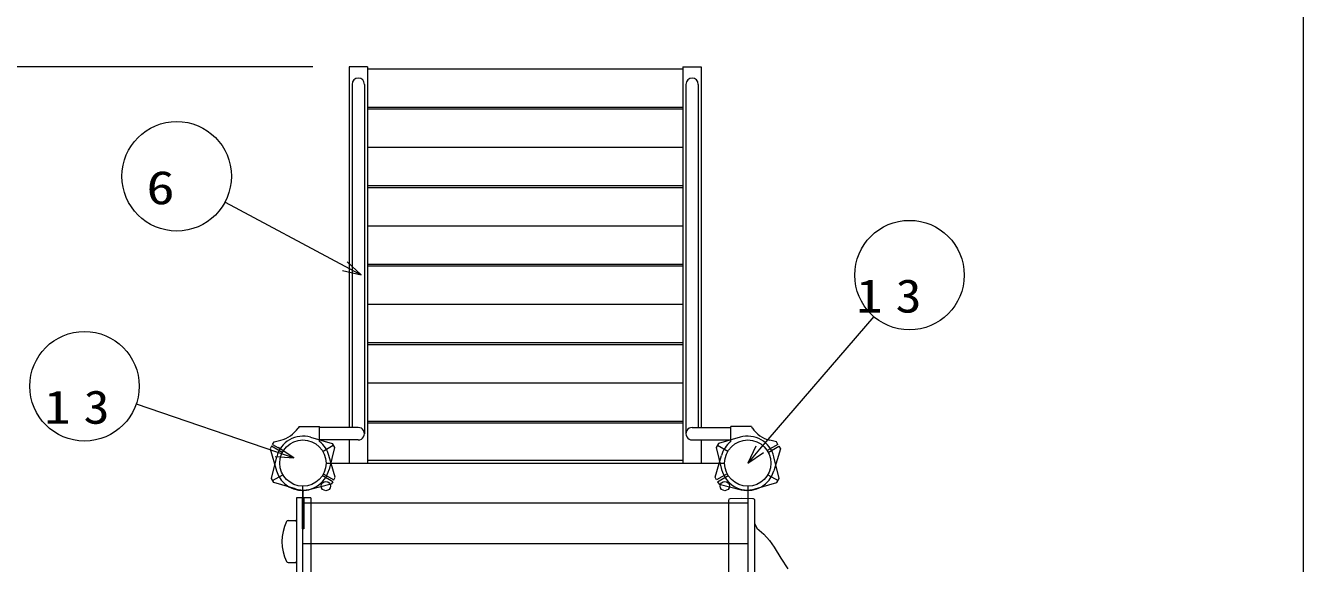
# Model space of a CAD drawing. Units: millimetres on the paper. Extents: x 0 to 420, y -594 to 297.
# Drawn here: x 181.6 to 239.9, y 197.6 to 222.2 of the extents above; entities that cross this region are included whole.
import ezdxf
from ezdxf.enums import TextEntityAlignment as Align

# ---------------------------------------------------------------- set-up
doc = ezdxf.new("R2010")
doc.units = ezdxf.units.MM
for name, color, linetype, lineweight in [('2D', 7, 'Continuous', 13), ('2D_DIMENSION', 7, 'Continuous', 13), ('AM_5', 7, 'Continuous', 13), ('NBWFPA00$0$2D_WFPANEL', 7, 'Continuous', 13)]:
    doc.layers.add(name, color=color, linetype=linetype, lineweight=lineweight)
doc.styles.add('ＭＳ ゴシック', font='')
doc.styles.get('ＭＳ ゴシック').set_extended_font_data('MS Gothic')

msp = doc.modelspace()

# ---------------------------------------------------------------- linework, layer by layer
at = {"layer": '2D'}
for p, q in [((197.179, 220.266), (196.346, 220.266)), ((196.346, 220.266), (196.346, 203.808)), ((197.179, 220.266), (197.179, 202.183)), ((197.179, 220.182), (211.595, 220.182)), ((211.595, 220.266), (212.429, 220.266)), ((211.595, 220.266), (211.595, 202.183)), ((212.429, 220.266), (212.429, 203.808)), ((196.479, 219.472), (196.479, 203.808)), ((197.046, 219.472), (197.046, 203.525)), ((211.729, 219.472), (211.729, 203.525)), ((212.295, 219.472), (212.295, 203.808)), ((197.179, 218.432), (211.595, 218.432)), ((197.179, 218.349), (211.595, 218.349)), ((197.179, 216.599), (211.595, 216.599)), ((197.179, 216.599), (211.595, 216.599)), ((197.179, 214.849), (211.595, 214.849)), ((197.179, 214.766), (211.595, 214.766)), ((197.179, 213.016), (211.595, 213.016)), ((197.179, 211.266), (211.595, 211.266)), ((197.179, 211.183), (211.595, 211.183)), ((197.179, 209.433), (211.595, 209.433)), ((197.179, 207.683), (211.595, 207.683)), ((197.179, 207.6), (211.595, 207.6)), ((197.179, 205.85), (211.595, 205.85)), ((186.619, 204.883), (193.031, 202.69)), ((194.054, 203.849), (194.011, 203.784)), ((194.054, 203.849), (194.996, 203.849)), ((194.996, 203.164), (194.996, 203.849)), ((196.762, 203.808), (194.996, 203.808)), ((197.179, 204.1), (211.595, 204.1)), ((197.179, 204.016), (211.595, 204.016)), ((212.012, 203.808), (213.778, 203.808)), ((213.778, 203.164), (213.778, 203.849)), ((214.72, 203.849), (213.778, 203.849)), ((214.72, 203.849), (214.763, 203.784)), ((192.913, 203.15), (193.216, 203.224)), ((196.762, 203.241), (194.996, 203.241)), ((196.346, 203.241), (196.346, 202.183)), ((212.012, 203.241), (213.778, 203.241)), ((212.429, 203.241), (212.429, 202.183)), ((214.207, 203.364), (213.22, 203.075)), ((215.862, 203.15), (215.559, 203.224)), ((192.796, 202.948), (192.729, 202.833)), ((192.729, 202.833), (193.021, 201.833)), ((193.28, 202.668), (192.796, 202.948)), ((192.846, 203.035), (192.913, 203.15)), ((192.846, 203.035), (193.33, 202.755)), ((193.031, 202.69), (193.819, 202.421)), ((193.819, 202.421), (193.103, 202.902)), ((213.22, 203.075), (213.114, 202.892)), ((213.114, 202.892), (213.358, 201.892)), ((213.637, 202.712), (213.167, 202.983)), ((215.928, 203.035), (215.444, 202.755)), ((215.494, 202.668), (215.978, 202.948)), ((216.045, 202.833), (215.753, 201.833)), ((215.928, 203.035), (215.862, 203.15)), ((215.978, 202.948), (216.045, 202.833)), ((192.958, 202.479), (193.819, 202.421)), ((195.293, 202.183), (213.495, 202.183)), ((195.713, 201.534), (195.421, 202.533)), ((197.179, 202.32), (211.595, 202.32)), ((213.062, 201.534), (213.354, 202.533)), ((215.993, 201.474), (215.749, 202.474)), ((195.596, 201.332), (195.111, 201.611)), ((195.161, 201.698), (195.646, 201.418)), ((195.646, 201.418), (195.713, 201.534)), ((213.128, 201.418), (213.062, 201.534)), ((213.613, 201.698), (213.128, 201.418)), ((213.178, 201.332), (213.663, 201.611)), ((215.47, 201.654), (215.94, 201.383)), ((215.887, 201.291), (215.993, 201.474)), ((194.234, 182.922), (194.234, 201.125)), ((194.234, 183.153), (194.234, 200.881)), ((195.529, 201.216), (194.518, 200.969)), ((195.596, 201.332), (195.529, 201.216)), ((213.178, 201.332), (213.245, 201.216)), ((213.245, 201.216), (214.257, 200.969)), ((214.553, 201.125), (214.553, 182.922)), ((214.899, 201.003), (215.887, 201.291)), ((214.553, 200.357), (194.246, 200.357)), ((213.668, 200.478), (213.668, 183.571)), ((214.274, 200.572), (213.755, 200.555)), ((214.791, 200.551), (214.274, 200.572)), ((214.88, 183.574), (214.88, 200.474)), ((214.877, 199.405), (214.971, 199.215)), ((214.971, 199.215), (215.287, 198.942)), ((214.553, 198.503), (194.234, 198.503)), ((215.287, 198.942), (215.544, 198.642)), ((215.544, 198.642), (215.766, 198.345)), ((215.766, 198.345), (216.07, 197.842)), ((216.07, 197.842), (216.379, 197.351))]:
    msp.add_line(p, q, dxfattribs=at)
for centre, radius in [((184.253, 205.691), 2.5), ((194.234, 202.183), 1.058), ((194.234, 202.183), 1.058), ((194.234, 202.183), 1.058), ((214.553, 202.183), 1.058), ((214.553, 202.183), 1.058), ((214.553, 202.183), 1.058), ((195.282, 201.135), 0.212), ((213.506, 201.135), 0.212)]:
    msp.add_circle(centre, radius, dxfattribs=at)
for centre, radius, start, end in [((196.762, 219.472), 0.283, 360, 180), ((212.012, 219.472), 0.283, 360, 180), ((192.899, 204.519), 1.333, 283.72912, 326.50365), ((196.762, 203.525), 0.283, 269.99999, 90.00001), ((212.012, 203.525), 0.283, 90, 270.00001), ((215.875, 204.519), 1.333, 213.49635, 256.27088), ((194.221, 202.183), 1.25, 16.27088, 51.68386), ((214.553, 202.183), 1.25, 128.31614, 163.72912), ((214.553, 202.183), 1.23, 13.66317, 106.33683), ((194.221, 202.183), 1.25, 196.27089, 283.72911), ((214.553, 202.183), 1.23, 193.66867, 286.33133), ((214.553, 202.183), 1.25, 256.27089, 343.72911), ((213.751, 200.473), 0.0824, 87.02949, 176.42954), ((214.799, 200.47), 0.0807, 2.16564, 95.89088)]:
    msp.add_arc(centre, radius, start, end, dxfattribs=at)
at = {"layer": '2D_DIMENSION'}
for p, q in [((239.94, 182.576), (239.94, 253.984)), ((239.94, 182.576), (239.94, 253.984)), ((194.679, 220.266), (56.406, 220.266)), ((194.679, 220.266), (56.406, 220.266))]:
    msp.add_line(p, q, dxfattribs=at)
at = {"layer": 'AM_5'}
for p, q in [((190.673, 214.098), (196.153, 211.175)), ((196.889, 210.783), (196.258, 211.372)), ((196.048, 210.978), (196.889, 210.783)), ((196.153, 211.175), (196.889, 210.783)), ((220.311, 208.87), (215.097, 202.815)), ((214.928, 202.96), (214.553, 202.183)), ((215.097, 202.815), (214.553, 202.183)), ((214.553, 202.183), (215.266, 202.669))]:
    msp.add_line(p, q, dxfattribs=at)
for centre in [(188.467, 215.275), (221.942, 210.764)]:
    msp.add_circle(centre, 2.5, dxfattribs=at)
at = {"layer": 'NBWFPA00$0$2D_WFPANEL'}
for p, q in [((194.58, 203.364), (195.568, 203.075)), ((195.62, 202.983), (195.151, 202.712)), ((195.673, 202.892), (195.43, 201.892)), ((195.568, 203.075), (195.673, 202.892)), ((192.795, 201.474), (193.039, 202.474)), ((192.901, 201.291), (192.795, 201.474)), ((192.848, 201.383), (193.318, 201.654)), ((193.888, 201.002), (192.901, 201.291)), ((194.234, 200.953), (194.234, 200.6)), ((193.934, 200.6), (193.934, 183.434)), ((194.601, 200.6), (193.934, 200.6)), ((194.193, 200.6), (194.193, 199.183)), ((194.276, 200.6), (194.276, 199.183)), ((194.601, 200.6), (194.601, 183.434)), ((193.562, 199.558), (193.884, 199.558)), ((194.276, 199.183), (194.193, 199.183)), ((193.562, 197.642), (193.884, 197.642))]:
    msp.add_line(p, q, dxfattribs=at)
msp.add_circle((194.234, 202.183), 1.058, dxfattribs=at)
for centre, radius, start, end in [((194.234, 202.183), 1.23, 73.66317, 166.33683), ((194.234, 202.183), 1.23, 253.66867, 346.33133), ((195.268, 198.6), 2, 152.8371, 207.1629), ((193.562, 199.475), 0.0833, 90.00001, 152.8371), ((193.884, 199.508), 0.05, 360, 90.00001), ((193.562, 197.725), 0.0833, 207.1629, 270.00001), ((193.884, 197.692), 0.05, 269.99999, 360)]:
    msp.add_arc(centre, radius, start, end, dxfattribs=at)

# ---------------------------------------------------------------- texts
at = {"layer": '2D', "insert": (182.418, 203.955), "char_height": 1.527, "attachment_point": 7, "style": 'ＭＳ ゴシック'}
msp.add_mtext('\\T1.5;\\W1.15;13', dxfattribs=at)
at = {"layer": 'AM_5', "style": 'ＭＳ ゴシック', "width": 1.25}
msp.add_text('6', height=1.527, dxfattribs=at).set_placement((187.079, 213.539), align=Align.BOTTOM_LEFT)
at = {"layer": 'AM_5', "insert": (219.512, 209.028), "char_height": 1.527, "attachment_point": 7, "style": 'ＭＳ ゴシック'}
msp.add_mtext('\\T1.5;\\W1.15;13', dxfattribs=at)

doc.saveas('drawing.dxf')
